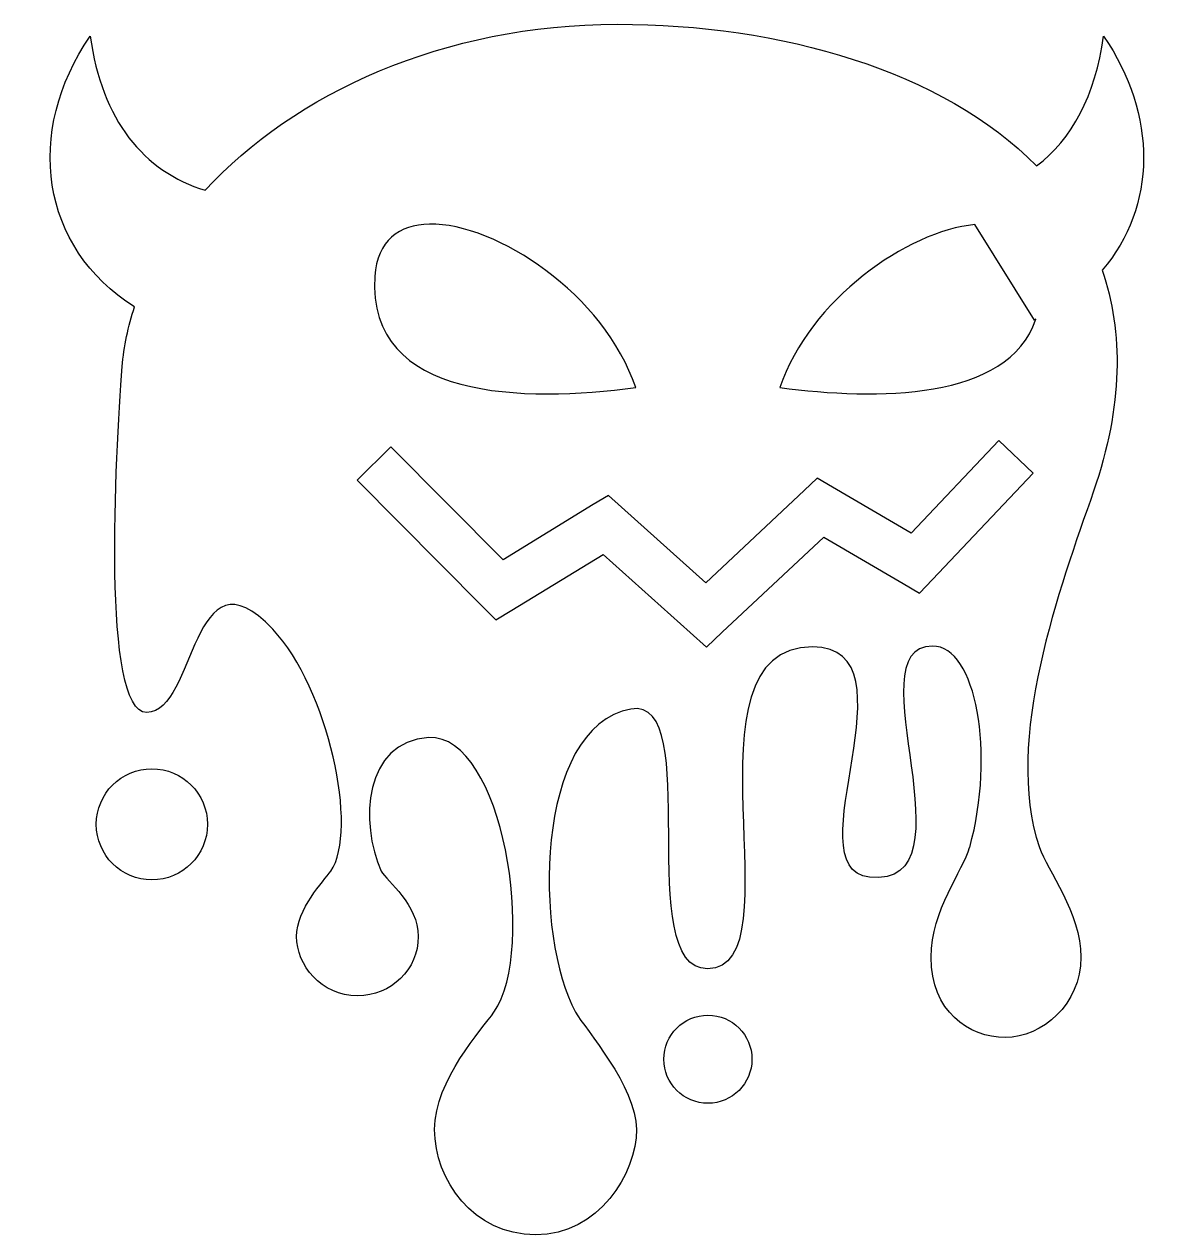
# Model space of a CAD drawing. Header units: centimetres. Extents: x -9.4 to 9.4, y -10.1 to 10.
import ezdxf

# ---------------------------------------------------------------- set-up
doc = ezdxf.new("R2010")
doc.units = ezdxf.units.CM
doc.header["$MEASUREMENT"] = 0
doc.layers.add('Layer 1', color=7, linetype='Continuous')

msp = doc.modelspace()

# ---------------------------------------------------------------- linework, layer by layer
at = {"layer": 'Layer 1'}
for points, knots in [([(0.45457, 10.02278), (-2.41488, 10.02278), (-4.91244, 8.87294), (-6.38052, 7.2674), (-6.38052, 7.2674), (-7.39921, 7.57632), (-8.10068, 8.43199), (-8.28862, 9.82514), (-8.28862, 9.82514), (-9.3849, 8.2392), (-9.11806, 6.30947), (-7.55334, 5.33425), (-7.55334, 5.33425), (-7.66213, 5.00795), (-7.73171, 4.67559), (-7.7576, 4.34065), (-7.7576, 4.34065), (-7.87175, 2.8592), (-8.10262, -1.39812), (-7.35169, -1.39812), (-7.35169, -1.39812), (-6.52507, -1.39812), (-6.621, 1.42545), (-5.2591, -0.01838), (-5.2591, -0.01838), (-4.34136, -0.99136), (-3.82779, -3.35404), (-4.29843, -4.03235), (-4.29843, -4.03235), (-4.41355, -4.19828), (-4.86496, -4.65736), (-4.86504, -5.11683), (-4.86504, -5.11683), (-4.86504, -5.58515), (-4.45572, -6.1012), (-3.85427, -6.1012), (-3.85427, -6.1012), (-3.29293, -6.1012), (-2.84494, -5.66088), (-2.84494, -5.11683), (-2.84494, -5.11683), (-2.84494, -4.58172), (-3.365, -4.20238), (-3.4603, -4.03227), (-3.4603, -4.03227), (-3.82138, -3.2315), (-3.7462, -1.87424), (-2.67226, -1.81584), (-2.67226, -1.81584), (-1.44222, -1.74888), (-0.86958, -5.3356), (-1.58905, -6.37264), (-1.58905, -6.37264), (-1.78024, -6.64817), (-2.57473, -7.49743), (-2.57473, -8.31764), (-2.57473, -8.31764), (-2.57473, -9.15552), (-1.93184, -10.06635), (-0.8999, -10.06635), (-0.8999, -10.06635), (0.15211, -10.06635), (0.77501, -9.05052), (0.77501, -8.31764), (0.77501, -8.31764), (0.77501, -7.60247), (-0.07619, -6.65479), (-0.23441, -6.37264), (-0.23441, -6.37264), (-0.91909, -5.15209), (-0.93461, -1.63739), (0.68274, -1.34284), (0.68274, -1.34284), (1.91548, -1.11817), (0.70108, -5.65182), (1.95436, -5.65182), (1.95436, -5.65182), (3.47089, -5.65182), (1.42355, -0.30973), (3.69775, -0.30973), (3.69775, -0.30973), (5.47952, -0.30973), (3.35071, -3.99327), (4.64126, -4.1312), (4.64126, -4.1312), (6.43643, -4.32306), (4.34929, -0.29644), (5.68618, -0.29644), (5.68618, -0.29644), (6.41695, -0.29644), (6.73254, -2.08495), (6.30554, -3.63825), (6.30554, -3.63825), (6.30554, -3.63825), (6.30428, -3.63825), (6.30428, -3.63825), (6.30428, -3.63825), (6.20025, -4.01692), (5.66518, -4.67558), (5.66518, -5.46075), (5.66518, -5.46075), (5.66518, -6.35661), (6.28324, -6.7917), (6.89594, -6.7917), (6.89594, -6.7917), (7.50872, -6.7917), (8.15183, -6.23862), (8.15183, -5.46075), (8.15183, -5.46075), (8.15183, -4.72551), (7.58834, -4.00798), (7.46264, -3.63825), (7.46264, -3.63825), (6.85555, -1.85256), (7.81137, 0.68637), (8.35997, 2.2718), (8.35997, 2.2718), (8.85262, 3.69539), (8.85574, 4.91603), (8.50229, 5.94041), (8.50229, 5.94041), (9.40595, 6.98761), (9.42674, 8.52206), (8.52603, 9.82513), (8.52603, 9.82513), (8.39223, 8.83359), (7.99817, 8.11467), (7.41516, 7.6706), (7.41516, 7.6706), (5.86439, 9.25249), (3.17095, 10.02273), (0.45479, 10.02273), (0.45479, 10.02273), (0.45479, 10.02273), (0.45457, 10.02278), (0.45457, 10.02278)], [0, 0, 0, 0, 0.02857143, 0.02857143, 0.02857143, 0.02857143, 0.05714286, 0.05714286, 0.05714286, 0.05714286, 0.08571429, 0.08571429, 0.08571429, 0.08571429, 0.11428571, 0.11428571, 0.11428571, 0.11428571, 0.14285714, 0.14285714, 0.14285714, 0.14285714, 0.17142857, 0.17142857, 0.17142857, 0.17142857, 0.2, 0.2, 0.2, 0.2, 0.22857143, 0.22857143, 0.22857143, 0.22857143, 0.25714286, 0.25714286, 0.25714286, 0.25714286, 0.28571429, 0.28571429, 0.28571429, 0.28571429, 0.31428571, 0.31428571, 0.31428571, 0.31428571, 0.34285714, 0.34285714, 0.34285714, 0.34285714, 0.37142857, 0.37142857, 0.37142857, 0.37142857, 0.4, 0.4, 0.4, 0.4, 0.42857143, 0.42857143, 0.42857143, 0.42857143, 0.45714286, 0.45714286, 0.45714286, 0.45714286, 0.48571429, 0.48571429, 0.48571429, 0.48571429, 0.51428571, 0.51428571, 0.51428571, 0.51428571, 0.54285714, 0.54285714, 0.54285714, 0.54285714, 0.57142857, 0.57142857, 0.57142857, 0.57142857, 0.6, 0.6, 0.6, 0.6, 0.62857143, 0.62857143, 0.62857143, 0.62857143, 0.65714286, 0.65714286, 0.65714286, 0.65714286, 0.68571429, 0.68571429, 0.68571429, 0.68571429, 0.71428571, 0.71428571, 0.71428571, 0.71428571, 0.74285714, 0.74285714, 0.74285714, 0.74285714, 0.77142857, 0.77142857, 0.77142857, 0.77142857, 0.8, 0.8, 0.8, 0.8, 0.82857143, 0.82857143, 0.82857143, 0.82857143, 0.85714286, 0.85714286, 0.85714286, 0.85714286, 0.88571429, 0.88571429, 0.88571429, 0.88571429, 0.91428571, 0.91428571, 0.91428571, 0.91428571, 0.94285714, 0.94285714, 0.94285714, 0.94285714, 1, 1, 1, 1]), ([(-2.6605, 6.70471), (-1.5498, 6.72765), (0.24529, 5.53645), (0.76303, 3.99145), (0.76303, 3.99145), (-1.07861, 3.75404), (-3.69762, 3.76577), (-3.56577, 5.84026), (-3.56577, 5.84026), (-3.52811, 6.43327), (-3.16534, 6.69429), (-2.66051, 6.7047), (-2.66051, 6.7047), (-2.66051, 6.7047), (-2.6605, 6.70471), (-2.6605, 6.70471)], [0, 0, 0, 0, 0.2, 0.2, 0.2, 0.2, 0.4, 0.4, 0.4, 0.4, 0.6, 0.6, 0.6, 0.6, 1, 1, 1, 1]), ([(6.3898, 6.69678), (6.3898, 6.69678), (7.37822, 5.11422), (7.37822, 5.11422), (7.37822, 5.11422), (7.38674, 5.1181), (7.39467, 5.12211), (7.40318, 5.12603), (7.40318, 5.12603), (6.94283, 3.76729), (4.75587, 3.78526), (3.15611, 3.99146), (3.15611, 3.99146), (3.64534, 5.45132), (5.27471, 6.59449), (6.38985, 6.69679), (6.38985, 6.69679), (6.38985, 6.69679), (6.3898, 6.69678), (6.3898, 6.69678)], [0, 0, 0, 0, 0.16666667, 0.16666667, 0.16666667, 0.16666667, 0.33333333, 0.33333333, 0.33333333, 0.33333333, 0.5, 0.5, 0.5, 0.5, 0.66666667, 0.66666667, 0.66666667, 0.66666667, 1, 1, 1, 1]), ([(6.78651, 3.11385), (6.78651, 3.11385), (7.35831, 2.57098), (7.35831, 2.57098), (7.35831, 2.57098), (7.35831, 2.57098), (5.6874, 0.80777), (5.6874, 0.80777), (5.6874, 0.80777), (5.6874, 0.80777), (5.4726, 0.58112), (5.4726, 0.58112), (5.4726, 0.58112), (5.4726, 0.58112), (5.20251, 0.73925), (5.20251, 0.73925), (5.20251, 0.73925), (5.20251, 0.73925), (3.88476, 1.51151), (3.88476, 1.51151), (3.88476, 1.51151), (3.88476, 1.51151), (2.19931, -0.06852), (2.19931, -0.06852), (2.19931, -0.06852), (2.19931, -0.06852), (1.93576, -0.31491), (1.93576, -0.31491), (1.93576, -0.31491), (1.93576, -0.31491), (1.66698, -0.07371), (1.66698, -0.07371), (1.66698, -0.07371), (1.66698, -0.07371), (0.2202, 1.22422), (0.2202, 1.22422), (0.2202, 1.22422), (0.2202, 1.22422), (-1.29397, 0.30053), (-1.29397, 0.30053), (-1.29397, 0.30053), (-1.29397, 0.30053), (-1.56021, 0.13831), (-1.56021, 0.13831), (-1.56021, 0.13831), (-1.56021, 0.13831), (-1.77898, 0.35969), (-1.77898, 0.35969), (-1.77898, 0.35969), (-1.77898, 0.35969), (-3.86102, 2.45628), (-3.86102, 2.45628), (-3.86102, 2.45628), (-3.86102, 2.45628), (-3.30229, 3.01104), (-3.30229, 3.01104), (-3.30229, 3.01104), (-3.30229, 3.01104), (-1.43897, 1.13457), (-1.43897, 1.13457), (-1.43897, 1.13457), (-1.43897, 1.13457), (0.05926, 2.05046), (0.05926, 2.05046), (0.05926, 2.05046), (0.05926, 2.05046), (0.30974, 2.20328), (0.30974, 2.20328), (0.30974, 2.20328), (0.30974, 2.20328), (0.52712, 2.00695), (0.52712, 2.00695), (0.52712, 2.00695), (0.52712, 2.00695), (1.92393, 0.75372), (1.92393, 0.75372), (1.92393, 0.75372), (1.92393, 0.75372), (3.5606, 2.28762), (3.5606, 2.28762), (3.5606, 2.28762), (3.5606, 2.28762), (3.77536, 2.48918), (3.77536, 2.48918), (3.77536, 2.48918), (3.77536, 2.48918), (4.02976, 2.34033), (4.02976, 2.34033), (4.02976, 2.34033), (4.02976, 2.34033), (5.3317, 1.57734), (5.3317, 1.57734), (5.3317, 1.57734), (5.3317, 1.57734), (6.78649, 3.11386), (6.78649, 3.11386), (6.78649, 3.11386), (6.78649, 3.11386), (6.78651, 3.11385), (6.78651, 3.11385)], [0, 0, 0, 0, 0.03846154, 0.03846154, 0.03846154, 0.03846154, 0.07692308, 0.07692308, 0.07692308, 0.07692308, 0.11538462, 0.11538462, 0.11538462, 0.11538462, 0.15384615, 0.15384615, 0.15384615, 0.15384615, 0.19230769, 0.19230769, 0.19230769, 0.19230769, 0.23076923, 0.23076923, 0.23076923, 0.23076923, 0.26923077, 0.26923077, 0.26923077, 0.26923077, 0.30769231, 0.30769231, 0.30769231, 0.30769231, 0.34615385, 0.34615385, 0.34615385, 0.34615385, 0.38461538, 0.38461538, 0.38461538, 0.38461538, 0.42307692, 0.42307692, 0.42307692, 0.42307692, 0.46153846, 0.46153846, 0.46153846, 0.46153846, 0.5, 0.5, 0.5, 0.5, 0.53846154, 0.53846154, 0.53846154, 0.53846154, 0.57692308, 0.57692308, 0.57692308, 0.57692308, 0.61538462, 0.61538462, 0.61538462, 0.61538462, 0.65384615, 0.65384615, 0.65384615, 0.65384615, 0.69230769, 0.69230769, 0.69230769, 0.69230769, 0.73076923, 0.73076923, 0.73076923, 0.73076923, 0.76923077, 0.76923077, 0.76923077, 0.76923077, 0.80769231, 0.80769231, 0.80769231, 0.80769231, 0.84615385, 0.84615385, 0.84615385, 0.84615385, 0.88461538, 0.88461538, 0.88461538, 0.88461538, 0.92307692, 0.92307692, 0.92307692, 0.92307692, 1, 1, 1, 1]), ([(-7.26605, -2.33239), (-7.77586, -2.33239), (-8.18852, -2.74509), (-8.18852, -3.25481), (-8.18852, -3.25481), (-8.18852, -3.76462), (-7.77582, -4.17723), (-7.26605, -4.17723), (-7.26605, -4.17723), (-6.75632, -4.17723), (-6.34367, -3.76457), (-6.34367, -3.25481), (-6.34367, -3.25481), (-6.34367, -2.74508), (-6.75633, -2.33239), (-7.26605, -2.33239)], [0, 0, 0, 0, 0.2, 0.2, 0.2, 0.2, 0.4, 0.4, 0.4, 0.4, 0.6, 0.6, 0.6, 0.6, 1, 1, 1, 1]), ([(1.96081, -6.42142), (1.55671, -6.42142), (1.22945, -6.74864), (1.22945, -7.15274), (1.22945, -7.15274), (1.22945, -7.55684), (1.55667, -7.8841), (1.96081, -7.8841), (1.96081, -7.8841), (2.36491, -7.8841), (2.69217, -7.55679), (2.69217, -7.1527), (2.69217, -7.1527), (2.69217, -6.7486), (2.36495, -6.42134), (1.96081, -6.42134), (1.96081, -6.42134), (1.96081, -6.42134), (1.96081, -6.42142), (1.96081, -6.42142)], [0, 0, 0, 0, 0.16666667, 0.16666667, 0.16666667, 0.16666667, 0.33333333, 0.33333333, 0.33333333, 0.33333333, 0.5, 0.5, 0.5, 0.5, 0.66666667, 0.66666667, 0.66666667, 0.66666667, 1, 1, 1, 1])]:
    msp.add_open_spline(points, degree=3, knots=knots, dxfattribs=at)

doc.saveas('drawing.dxf')
